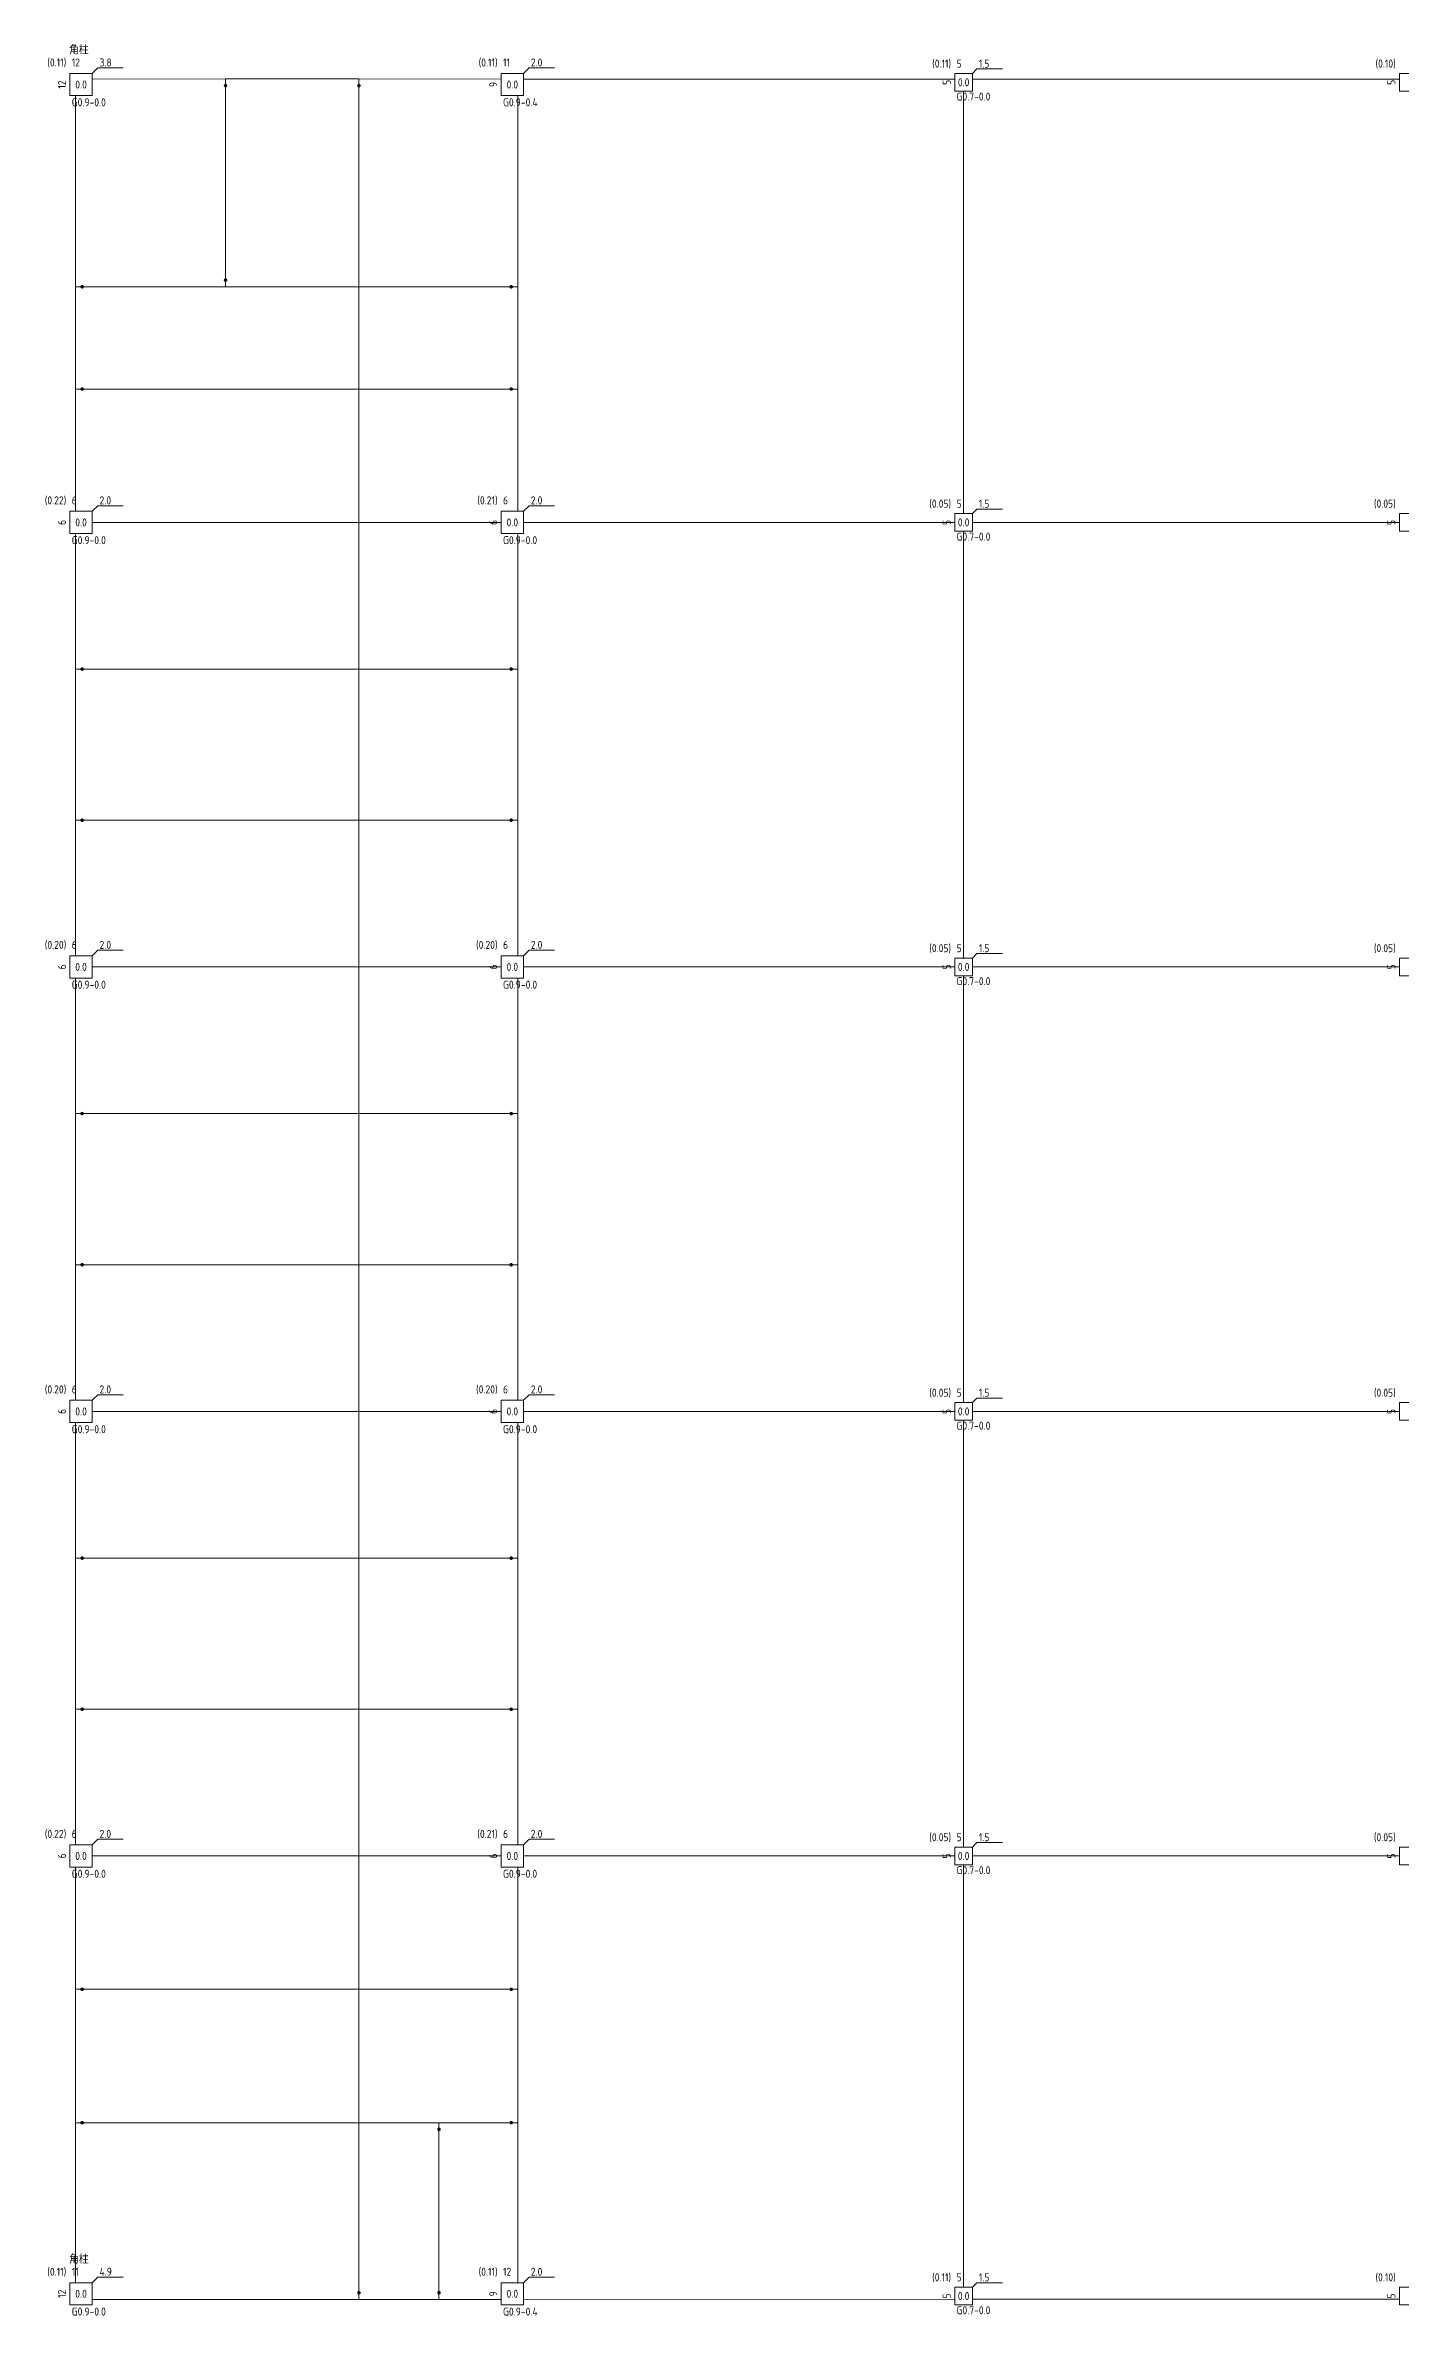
# Model space of a CAD drawing. Extents: x -2331248 to -1198620, y -977263 to -545844.
# Drawn here: x -1569067 to -1538589, y -598123 to -547053 of the extents above; entities that cross this region are included whole.
import ezdxf
from ezdxf.enums import TextEntityAlignment as Align

# ---------------------------------------------------------------- set-up
doc = ezdxf.new("R2010")
doc.units = 0
doc.header["$LTSCALE"] = 1000
doc.header["$MEASUREMENT"] = 0
doc.layers.get('0').update_dxf_attribs({"linetype": 'CONTINUOUS'})
for name, color, linetype, lineweight in [('15100', 4, 'CONTINUOUS', 18), ('15101', 52, 'CONTINUOUS', 18), ('15221', 2, 'CONTINUOUS', 18)]:
    doc.layers.add(name, color=color, linetype=linetype, lineweight=lineweight)
doc.styles.add('PkpmHz', font='Pkpmeng', dxfattribs={"width": 0.7, "bigfont": 'hztxt'})

# ---------------------------------------------------------------- blocks, each defined once
blk = doc.blocks.new('A$C65C0475B')
at = {"layer": '15100', "ltscale": 1000}
for p, q in [((1225, 50314), (4225, 50315)), ((4225, 50315), (7225, 50315)), ((7225, 50315), (10425, 50314)), ((10925, 50314), (20625, 50314)), ((21025, 50314), (30625, 50314)), ((850, 45640), (850, 49940)), ((10800, 45640), (10800, 49940)), ((10800, 45640), (10800, 49940)), ((850, 43340), (850, 45640)), ((10800, 43340), (10800, 45640)), ((10800, 43340), (10800, 45640)), ((850, 40590), (850, 43340)), ((10800, 40590), (10800, 43340)), ((10800, 40590), (10800, 43340)), ((850, 37040), (850, 40090)), ((1225, 40340), (7225, 40340)), ((7225, 40340), (10425, 40340)), ((10800, 37040), (10800, 40090)), ((10800, 37040), (10800, 40090)), ((850, 33640), (850, 37040)), ((10800, 33640), (10800, 37040)), ((10800, 33640), (10800, 37040)), ((850, 30590), (850, 33640)), ((10800, 30590), (10800, 33640)), ((10800, 30590), (10800, 33640)), ((1225, 30340), (7225, 30340)), ((7225, 30340), (10425, 30340)), ((850, 27040), (850, 30090)), ((10800, 27040), (10800, 30090)), ((10800, 27040), (10800, 30090)), ((850, 23640), (850, 27040)), ((10800, 23640), (10800, 27040)), ((10800, 23640), (10800, 27040)), ((850, 20590), (850, 23640)), ((10800, 20590), (10800, 23640)), ((10800, 20590), (10800, 23640)), ((850, 17040), (850, 20090)), ((1225, 20340), (7225, 20340)), ((7225, 20340), (10425, 20340)), ((10800, 17040), (10800, 20090)), ((10800, 17040), (10800, 20090)), ((850, 13640), (850, 17040)), ((10800, 13640), (10800, 17040)), ((10800, 13640), (10800, 17040)), ((850, 10590), (850, 13640)), ((10800, 10590), (10800, 13640)), ((10800, 10590), (10800, 13640)), ((1225, 10340), (7225, 10340)), ((7225, 10340), (10425, 10340)), ((850, 7340), (850, 10090)), ((10800, 7340), (10800, 10090)), ((10800, 7340), (10800, 10090)), ((850, 4340), (850, 7340)), ((10800, 4340), (10800, 7340)), ((10800, 4340), (10800, 7340)), ((850, 740), (850, 4340)), ((10800, 740), (10800, 4340)), ((10800, 740), (10800, 4340)), ((1225, 365), (7225, 365)), ((7225, 365), (9025, 365)), ((9025, 365), (10425, 365)), ((10925, 365), (20625, 366)), ((21025, 366), (30625, 366))]:
    blk.add_line(p, q, dxfattribs=at)
at = {"layer": '15100', "color": 4, "ltscale": 1000}
for p, q in [((4225, 45640), (4225, 50315)), ((7225, 45640), (7225, 50315)), ((20825, 40540), (20825, 50040)), ((850, 45640), (4225, 45640)), ((4225, 45640), (7225, 45640)), ((7225, 43340), (7225, 45640)), ((7225, 45640), (10800, 45640)), ((850, 43340), (7225, 43340)), ((7225, 40340), (7225, 43340)), ((7225, 43340), (10800, 43340)), ((7225, 37040), (7225, 40340)), ((10925, 40340), (20625, 40340)), ((20825, 30540), (20825, 40140)), ((21025, 40340), (30625, 40340)), ((850, 37040), (7225, 37040)), ((7225, 33640), (7225, 37040)), ((7225, 37040), (10800, 37040)), ((850, 33640), (7225, 33640)), ((7225, 30340), (7225, 33640)), ((7225, 33640), (10800, 33640)), ((7225, 27040), (7225, 30340)), ((10925, 30340), (20625, 30340)), ((20825, 20540), (20825, 30140)), ((21025, 30340), (30625, 30340)), ((850, 27040), (7225, 27040)), ((7225, 23640), (7225, 27040)), ((7225, 27040), (10800, 27040)), ((850, 23640), (7225, 23640)), ((7225, 20340), (7225, 23640)), ((7225, 23640), (10800, 23640)), ((7225, 17040), (7225, 20340)), ((10925, 20340), (20625, 20340)), ((20825, 10540), (20825, 20140)), ((21025, 20340), (30625, 20340)), ((850, 17040), (7225, 17040)), ((7225, 13640), (7225, 17040)), ((7225, 17040), (10800, 17040)), ((850, 13640), (7225, 13640)), ((7225, 10340), (7225, 13640)), ((7225, 13640), (10800, 13640)), ((7225, 7340), (7225, 10340)), ((10925, 10340), (20625, 10340)), ((21025, 10340), (30625, 10340)), ((20825, 640), (20825, 10140)), ((850, 7340), (7225, 7340)), ((7225, 4340), (7225, 7340)), ((7225, 7340), (10800, 7340)), ((850, 4340), (7225, 4340)), ((7225, 365), (7225, 4340)), ((7225, 4340), (9025, 4340)), ((9025, 365), (9025, 4340)), ((9025, 4340), (10800, 4340))]:
    blk.add_line(p, q, dxfattribs=at)
at = {"layer": '15100', "color": 1, "ltscale": 1000}
for points in [[(4245, 50165, 40, 40, 1), (4205, 50165, 40, 40, 1)], [(7245, 50165, 40, 40, 1), (7205, 50165, 40, 40, 1)], [(1020, 45640, 40, 40, 1), (980, 45640, 40, 40, 1)], [(4245, 45790, 40, 40, 1), (4205, 45790, 40, 40, 1)], [(10670, 45640, 40, 40, 1), (10630, 45640, 40, 40, 1)], [(1020, 43340, 40, 40, 1), (980, 43340, 40, 40, 1)], [(10670, 43340, 40, 40, 1), (10630, 43340, 40, 40, 1)], [(1020, 37040, 40, 40, 1), (980, 37040, 40, 40, 1)], [(10670, 37040, 40, 40, 1), (10630, 37040, 40, 40, 1)], [(1020, 33640, 40, 40, 1), (980, 33640, 40, 40, 1)], [(10670, 33640, 40, 40, 1), (10630, 33640, 40, 40, 1)], [(1020, 27040, 40, 40, 1), (980, 27040, 40, 40, 1)], [(10670, 27040, 40, 40, 1), (10630, 27040, 40, 40, 1)], [(1020, 23640, 40, 40, 1), (980, 23640, 40, 40, 1)], [(10670, 23640, 40, 40, 1), (10630, 23640, 40, 40, 1)], [(1020, 17040, 40, 40, 1), (980, 17040, 40, 40, 1)], [(10670, 17040, 40, 40, 1), (10630, 17040, 40, 40, 1)], [(1020, 13640, 40, 40, 1), (980, 13640, 40, 40, 1)], [(10670, 13640, 40, 40, 1), (10630, 13640, 40, 40, 1)], [(1020, 7340, 40, 40, 1), (980, 7340, 40, 40, 1)], [(10670, 7340, 40, 40, 1), (10630, 7340, 40, 40, 1)], [(1020, 4340, 40, 40, 1), (980, 4340, 40, 40, 1)], [(9045, 4190, 40, 40, 1), (9005, 4190, 40, 40, 1)], [(10670, 4340, 40, 40, 1), (10630, 4340, 40, 40, 1)], [(7245, 515, 40, 40, 1), (7205, 515, 40, 40, 1)], [(9045, 515, 40, 40, 1), (9005, 515, 40, 40, 1)]]:
    blk.add_lwpolyline(points, format="xyseb", close=True, dxfattribs=at)
at = {"layer": '15101', "linetype": 'Continuous'}
for points in [[(725, 49940), (1225, 49940), (1225, 50440), (725, 50440)], [(10425, 49940), (10925, 49940), (10925, 50440), (10425, 50440)], [(10425, 49940), (10925, 49940), (10925, 50440), (10425, 50440)], [(20625, 50040), (21025, 50040), (21025, 50440), (20625, 50440)], [(30625, 50040), (31025, 50040), (31025, 50440), (30625, 50440)], [(725, 40090), (1225, 40090), (1225, 40590), (725, 40590)], [(10425, 40090), (10925, 40090), (10925, 40590), (10425, 40590)], [(10425, 40090), (10925, 40090), (10925, 40590), (10425, 40590)], [(20625, 40140), (21025, 40140), (21025, 40540), (20625, 40540)], [(30625, 40140), (31025, 40140), (31025, 40540), (30625, 40540)], [(725, 30090), (1225, 30090), (1225, 30590), (725, 30590)], [(10425, 30090), (10925, 30090), (10925, 30590), (10425, 30590)], [(10425, 30090), (10925, 30090), (10925, 30590), (10425, 30590)], [(20625, 30140), (21025, 30140), (21025, 30540), (20625, 30540)], [(30625, 30140), (31025, 30140), (31025, 30540), (30625, 30540)], [(725, 20090), (1225, 20090), (1225, 20590), (725, 20590)], [(10425, 20090), (10925, 20090), (10925, 20590), (10425, 20590)], [(10425, 20090), (10925, 20090), (10925, 20590), (10425, 20590)], [(20625, 20140), (21025, 20140), (21025, 20540), (20625, 20540)], [(30625, 20140), (31025, 20140), (31025, 20540), (30625, 20540)], [(725, 10090), (1225, 10090), (1225, 10590), (725, 10590)], [(10425, 10090), (10925, 10090), (10925, 10590), (10425, 10590)], [(10425, 10090), (10925, 10090), (10925, 10590), (10425, 10590)], [(20625, 10140), (21025, 10140), (21025, 10540), (20625, 10540)], [(30625, 10140), (31025, 10140), (31025, 10540), (30625, 10540)], [(725, 240), (1225, 240), (1225, 740), (725, 740)], [(10425, 240), (10925, 240), (10925, 740), (10425, 740)], [(10425, 240), (10925, 240), (10925, 740), (10425, 740)], [(20625, 240), (21025, 240), (21025, 640), (20625, 640)], [(30625, 240), (31025, 240), (31025, 640), (30625, 640)]]:
    blk.add_lwpolyline(points, close=True, dxfattribs=at)
at = {"layer": '15221', "ltscale": 1000}
for p, q in [((1225, 50440), (1350, 50565)), ((1926, 50565), (1350, 50565)), ((10925, 50440), (11050, 50565)), ((11626, 50565), (11050, 50565)), ((21025, 50440), (21125, 50540)), ((21701, 50540), (21125, 50540)), ((1225, 40590), (1350, 40715)), ((1926, 40715), (1350, 40715)), ((10925, 40590), (11050, 40715)), ((11626, 40715), (11050, 40715)), ((21025, 40540), (21125, 40640)), ((21701, 40640), (21125, 40640)), ((1225, 30590), (1350, 30715)), ((1926, 30715), (1350, 30715)), ((10925, 30590), (11050, 30715)), ((11626, 30715), (11050, 30715)), ((21025, 30540), (21125, 30640)), ((21701, 30640), (21125, 30640)), ((1225, 20590), (1350, 20715)), ((1926, 20715), (1350, 20715)), ((10925, 20590), (11050, 20715)), ((11626, 20715), (11050, 20715)), ((21025, 20540), (21125, 20640)), ((21701, 20640), (21125, 20640)), ((1225, 10590), (1350, 10715)), ((1926, 10715), (1350, 10715)), ((10925, 10590), (11050, 10715)), ((11626, 10715), (11050, 10715)), ((21025, 10540), (21125, 10640)), ((21701, 10640), (21125, 10640)), ((1225, 740), (1350, 865)), ((1926, 865), (1350, 865)), ((10925, 740), (11050, 865)), ((11626, 865), (11050, 865)), ((21025, 640), (21125, 740)), ((21701, 740), (21125, 740))]:
    blk.add_line(p, q, dxfattribs=at)
at = {"layer": '15221', "style": 'PkpmHz', "width": 0.91}
for s, p in [('角柱 ', (975, 50961)), ('0.0', (975, 50190)), ('0.0', (10675, 50190)), ('0.0', (20825, 50240)), ('0.0', (975, 40340)), ('0.0', (10675, 40340)), ('0.0', (20825, 40340)), ('0.0', (975, 30340)), ('0.0', (10675, 30340)), ('0.0', (20825, 30340)), ('0.0', (975, 20340)), ('0.0', (10675, 20340)), ('0.0', (20825, 20340)), ('0.0', (975, 10340)), ('0.0', (10675, 10340)), ('0.0', (20825, 10340)), ('角柱 ', (975, 1261)), ('0.0', (975, 490)), ('0.0', (10675, 490)), ('0.0', (20825, 440))]:
    blk.add_text(s, height=180, dxfattribs=at).set_placement(p, align=Align.MIDDLE_CENTER)
for s, p in [('(0.11)', (643, 50596)), ('(0.11)', (10343, 50596)), ('(0.11)', (20543, 50571)), ('(0.10)', (30543, 50571)), ('(0.22)', (643, 40746)), ('(0.21)', (10343, 40746)), ('(0.05)', (20543, 40671)), ('(0.05)', (30543, 40671)), ('(0.20)', (643, 30746)), ('(0.20)', (10343, 30746)), ('(0.05)', (20543, 30671)), ('(0.05)', (30543, 30671)), ('(0.20)', (643, 20746)), ('(0.20)', (10343, 20746)), ('(0.05)', (20543, 20671)), ('(0.05)', (30543, 20671)), ('(0.22)', (643, 10746)), ('(0.21)', (10343, 10746)), ('(0.05)', (20543, 10671)), ('(0.05)', (30543, 10671)), ('(0.11)', (643, 896)), ('(0.11)', (10343, 896)), ('(0.11)', (20543, 771)), ('(0.10)', (30543, 771))]:
    blk.add_text(s, height=180, dxfattribs=at).set_placement(p, align=Align.RIGHT)
for s, p in [('12', (766, 50596)), ('3.8', (1391, 50596)), ('11', (10466, 50596)), ('2.0', (11091, 50596)), ('5', (20666, 50571)), ('1.5', (21166, 50571)), ('6', (766, 40746)), ('2.0', (1391, 40746)), ('6', (10466, 40746)), ('2.0', (11091, 40746)), ('5', (20666, 40671)), ('1.5', (21166, 40671)), ('6', (766, 30746)), ('2.0', (1391, 30746)), ('6', (10466, 30746)), ('2.0', (11091, 30746)), ('5', (20666, 30671)), ('1.5', (21166, 30671)), ('6', (766, 20746)), ('2.0', (1391, 20746)), ('6', (10466, 20746)), ('2.0', (11091, 20746)), ('5', (20666, 20671)), ('1.5', (21166, 20671)), ('6', (766, 10746)), ('2.0', (1391, 10746)), ('6', (10466, 10746)), ('2.0', (11091, 10746)), ('5', (20666, 10671)), ('1.5', (21166, 10671)), ('11', (766, 896)), ('4.9', (1391, 896)), ('12', (10466, 896)), ('2.0', (11091, 896)), ('5', (20666, 771)), ('1.5', (21166, 771))]:
    blk.add_text(s, height=180, dxfattribs=at).set_placement(p)
for s, p in [('12', (545, 50190)), ('9', (10245, 50190)), ('5', (20445, 50240)), ('5', (30445, 50240)), ('6', (545, 40340)), ('6', (10245, 40340)), ('5', (20445, 40340)), ('5', (30445, 40340)), ('6', (545, 30340)), ('6', (10245, 30340)), ('5', (20445, 30340)), ('5', (30445, 30340)), ('6', (545, 20340)), ('6', (10245, 20340)), ('5', (20445, 20340)), ('5', (30445, 20340)), ('6', (545, 10340)), ('6', (10245, 10340)), ('5', (20445, 10340)), ('5', (30445, 10340)), ('12', (545, 490)), ('9', (10245, 490)), ('5', (20445, 440)), ('5', (30445, 440))]:
    blk.add_text(s, height=180, rotation=90, dxfattribs=at).set_placement(p, align=Align.MIDDLE_CENTER)
for s, p in [('G0.9-0.0', (766, 49790)), ('G0.9-0.4', (10466, 49790)), ('G0.7-0.0', (20666, 49920)), ('G0.9-0.0', (766, 39940)), ('G0.9-0.0', (10466, 39940)), ('G0.7-0.0', (20666, 40020)), ('G0.9-0.0', (766, 29940)), ('G0.9-0.0', (10466, 29940)), ('G0.7-0.0', (20666, 30020)), ('G0.9-0.0', (766, 19940)), ('G0.9-0.0', (10466, 19940)), ('G0.7-0.0', (20666, 20020)), ('G0.9-0.0', (766, 9940)), ('G0.9-0.0', (10466, 9940)), ('G0.7-0.0', (20666, 10020)), ('G0.9-0.0', (766, 90)), ('G0.9-0.4', (10466, 90)), ('G0.7-0.0', (20666, 120))]:
    blk.add_text(s, height=180, dxfattribs=at).set_placement(p, align=Align.MIDDLE_LEFT)

msp = doc.modelspace()

# ---------------------------------------------------------------- block references
msp.add_blockref('A$C65C0475B', (-1569241, -598123))

doc.saveas('drawing.dxf')
